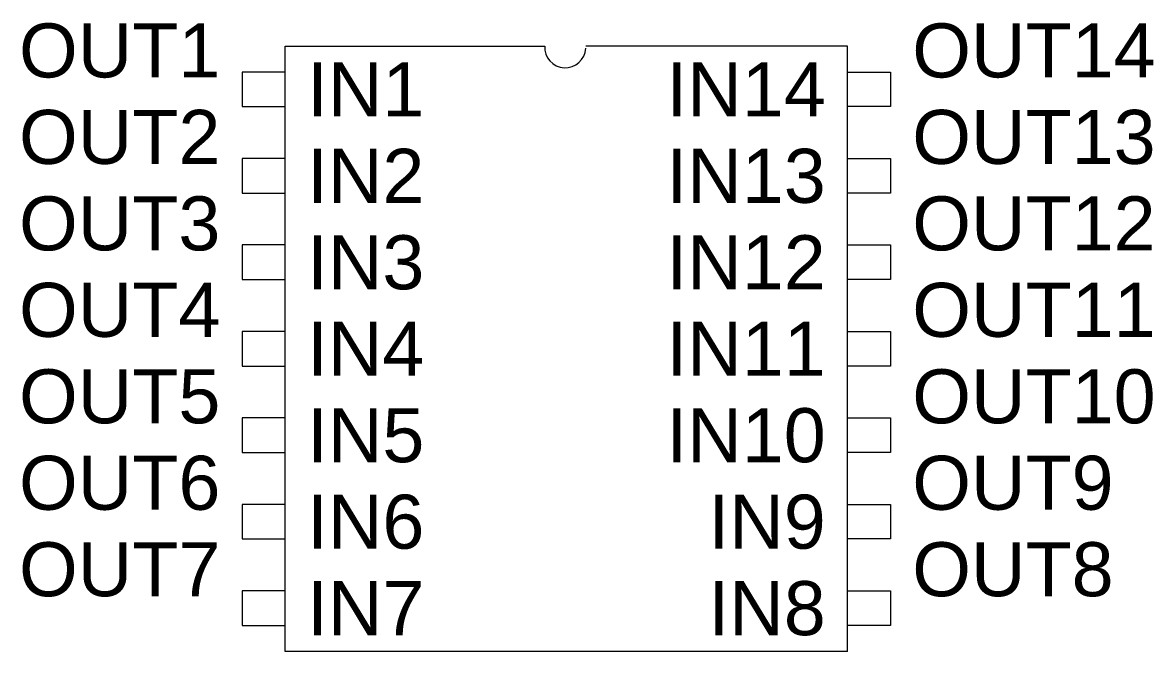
# Model space of a CAD drawing. Header units: millimetres. Extents: x -25.1 to 27.2, y -14 to 15.1.
import ezdxf
from ezdxf.enums import TextEntityAlignment as Align

# ---------------------------------------------------------------- set-up
doc = ezdxf.new("R2010")
doc.units = ezdxf.units.MM
doc.layers.get('0').update_dxf_attribs({"lineweight": 25, "true_color": 0xffffff})
doc.styles.add('textstyle0', font='arial.ttf')
doc.styles.add('textstyle1', font='')
doc.styles.add('textstyle10', font='')
doc.styles.add('textstyle11', font='')
doc.styles.add('textstyle12', font='')
doc.styles.add('textstyle13', font='')
doc.styles.add('textstyle14', font='')
doc.styles.add('textstyle15', font='')
doc.styles.add('textstyle16', font='')
doc.styles.add('textstyle17', font='')
doc.styles.add('textstyle18', font='')
doc.styles.add('textstyle19', font='')
doc.styles.add('textstyle2', font='')
doc.styles.add('textstyle20', font='')
doc.styles.add('textstyle21', font='')
doc.styles.add('textstyle22', font='')
doc.styles.add('textstyle23', font='')
doc.styles.add('textstyle24', font='')
doc.styles.add('textstyle25', font='')
doc.styles.add('textstyle26', font='')
doc.styles.add('textstyle27', font='')
doc.styles.add('textstyle3', font='')
doc.styles.add('textstyle4', font='')
doc.styles.add('textstyle5', font='')
doc.styles.add('textstyle6', font='')
doc.styles.add('textstyle7', font='')
doc.styles.add('textstyle8', font='')
doc.styles.add('textstyle9', font='')
doc.styles.get('textstyle1').set_extended_font_data('Arial')
doc.styles.get('textstyle10').set_extended_font_data('Arial')
doc.styles.get('textstyle11').set_extended_font_data('Arial')
doc.styles.get('textstyle12').set_extended_font_data('Arial')
doc.styles.get('textstyle13').set_extended_font_data('Arial')
doc.styles.get('textstyle14').set_extended_font_data('Arial')
doc.styles.get('textstyle15').set_extended_font_data('Arial')
doc.styles.get('textstyle16').set_extended_font_data('Arial')
doc.styles.get('textstyle17').set_extended_font_data('Arial')
doc.styles.get('textstyle18').set_extended_font_data('Arial')
doc.styles.get('textstyle19').set_extended_font_data('Arial')
doc.styles.get('textstyle2').set_extended_font_data('Arial')
doc.styles.get('textstyle20').set_extended_font_data('Arial')
doc.styles.get('textstyle21').set_extended_font_data('Arial')
doc.styles.get('textstyle22').set_extended_font_data('Arial')
doc.styles.get('textstyle23').set_extended_font_data('Arial')
doc.styles.get('textstyle24').set_extended_font_data('Arial')
doc.styles.get('textstyle25').set_extended_font_data('Arial')
doc.styles.get('textstyle26').set_extended_font_data('Arial')
doc.styles.get('textstyle27').set_extended_font_data('Arial')
doc.styles.get('textstyle3').set_extended_font_data('Arial')
doc.styles.get('textstyle4').set_extended_font_data('Arial')
doc.styles.get('textstyle5').set_extended_font_data('Arial')
doc.styles.get('textstyle6').set_extended_font_data('Arial')
doc.styles.get('textstyle7').set_extended_font_data('Arial')
doc.styles.get('textstyle8').set_extended_font_data('Arial')
doc.styles.get('textstyle9').set_extended_font_data('Arial')

msp = doc.modelspace()

# ---------------------------------------------------------------- linework, layer by layer
for p, q in [((-13, 14), (-1, 14)), ((-13, -14), (-13, 14)), ((13, 14), (0.9, 14)), ((13, -14), (13, 14)), ((-13, 12.8), (-15, 12.8)), ((-15, 12.8), (-15, 11.2)), ((13, 12.8), (15, 12.8)), ((15, 12.8), (15, 11.2)), ((-15, 11.2), (-13, 11.2)), ((15, 11.2), (13, 11.2)), ((-13, 8.8), (-15, 8.8)), ((-15, 8.8), (-15, 7.2)), ((13, 8.8), (15, 8.8)), ((15, 8.8), (15, 7.2)), ((-15, 7.2), (-13, 7.2)), ((15, 7.2), (13, 7.2)), ((-13, 4.8), (-15, 4.8)), ((-15, 4.8), (-15, 3.2)), ((13, 4.8), (15, 4.8)), ((15, 4.8), (15, 3.2)), ((-15, 3.2), (-13, 3.2)), ((15, 3.2), (13, 3.2)), ((-13, 0.8), (-15, 0.8)), ((-15, 0.8), (-15, -0.8)), ((13, 0.8), (15, 0.8)), ((15, 0.8), (15, -0.8)), ((-15, -0.8), (-13, -0.8)), ((15, -0.8), (13, -0.8)), ((-13, -3.2), (-15, -3.2)), ((-15, -3.2), (-15, -4.8)), ((13, -3.2), (15, -3.2)), ((15, -3.2), (15, -4.8)), ((-15, -4.8), (-13, -4.8)), ((15, -4.8), (13, -4.8)), ((-13, -7.2), (-15, -7.2)), ((-15, -7.2), (-15, -8.8)), ((13, -7.2), (15, -7.2)), ((15, -7.2), (15, -8.8)), ((-15, -8.8), (-13, -8.8)), ((15, -8.8), (13, -8.8)), ((-13, -11.2), (-15, -11.2)), ((-15, -11.2), (-15, -12.8)), ((13, -11.2), (15, -11.2)), ((15, -11.2), (15, -12.8)), ((-15, -12.8), (-13, -12.8)), ((15, -12.8), (13, -12.8)), ((13, -14), (-13, -14))]:
    msp.add_line(p, q)
msp.add_arc((-0.05, 13.95), 0.951, 176.9872, 356.9872)

# ---------------------------------------------------------------- texts
for tag, text, style, p in [('OUT1', '', 'textstyle4', (-16, 13.8)), ('IN14', '14', 'textstyle24', (12, 12)), ('OUT2', '', 'textstyle5', (-16, 9.8)), ('IN13', '13', 'textstyle25', (12, 8)), ('OUT3', '', 'textstyle6', (-16, 5.8)), ('IN12', '12', 'textstyle26', (12, 4)), ('OUT4', '', 'textstyle7', (-16, 1.8)), ('IN11', '11', 'textstyle27', (12, 0)), ('OUT5', '', 'textstyle8', (-16, -2.2)), ('IN10', '10', 'textstyle15', (12, -4)), ('OUT6', '', 'textstyle10', (-16, -6.2)), ('IN9', '9', 'textstyle17', (12, -8)), ('OUT7', '', 'textstyle12', (-16, -10.2)), ('IN8', '8', 'textstyle19', (12, -12))]:
    msp.add_attdef(tag, text=text, height=2.5, rotation=360, dxfattribs=dict(style=style)).set_placement(p, align=Align.MIDDLE_RIGHT)
for tag, style, p in [('OUT14', 'textstyle20', (16, 13.8)), ('OUT13', 'textstyle21', (16, 9.8)), ('OUT12', 'textstyle22', (16, 5.8)), ('OUT11', 'textstyle23', (16, 1.8)), ('OUT10', 'textstyle14', (16, -2.2)), ('OUT9', 'textstyle16', (16, -6.2)), ('OUT8', 'textstyle18', (16, -10.2))]:
    msp.add_attdef(tag, text='', height=2.5, rotation=360, dxfattribs=dict(style=style)).set_placement(p, align=Align.MIDDLE_LEFT)
for tag, text, style, p in [('IN1', '1', 'textstyle0', (-12, 12)), ('IN2', '2', 'textstyle1', (-12, 8)), ('IN3', '3', 'textstyle2', (-12, 4)), ('IN4', '4', 'textstyle3', (-12, 0)), ('IN5', '5', 'textstyle9', (-12, -4)), ('IN6', '3', 'textstyle11', (-12, -8)), ('IN7', '7', 'textstyle13', (-12, -12))]:
    msp.add_attdef(tag, text=text, height=2.5, dxfattribs=dict(style=style)).set_placement(p, align=Align.MIDDLE_LEFT)

doc.saveas('drawing.dxf')
